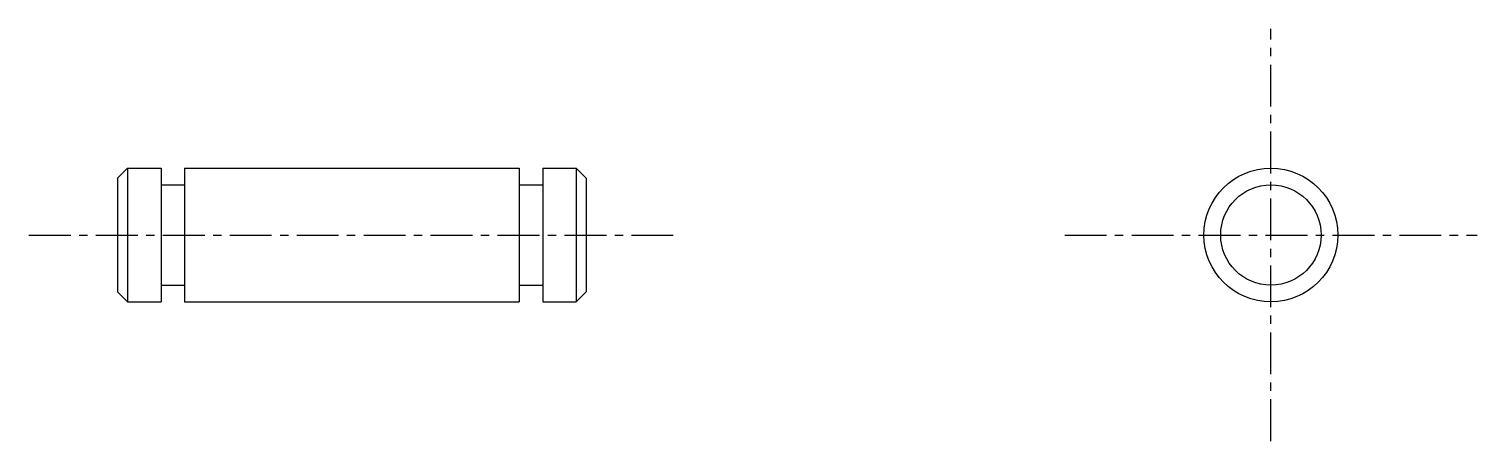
# Model space of a CAD drawing. Extents: x 20 to 144, y 63 to 217.
# Drawn here: x 100.77 to 144.03, y 204.32 to 216.64 of the extents above; entities outside this region: 2.
import ezdxf

# ---------------------------------------------------------------- set-up
doc = ezdxf.new("R2010")
doc.units = 0
doc.linetypes.add('CENTER', pattern=[2, 1.25, -0.25, 0.25, -0.25])
doc.layers.get('0').update_dxf_attribs({"linetype": 'CONTINUOUS'})
doc.layers.add('CENTER', color=1, linetype='CENTER')

msp = doc.modelspace()

# ---------------------------------------------------------------- linework, layer by layer
at = {"color": 7, "linetype": 'CONTINUOUS'}
for p, q in [((103.419, 212.177), (103.719, 212.477)), ((103.719, 212.477), (104.719, 212.477)), ((103.719, 212.477), (103.719, 208.477)), ((104.719, 212.477), (104.719, 208.477)), ((105.419, 212.477), (105.419, 208.477)), ((105.419, 212.477), (115.419, 212.477)), ((107.919, 212.477), (107.919, 212.477)), ((110.419, 212.477), (110.419, 212.477)), ((115.419, 212.477), (115.419, 208.477)), ((116.119, 212.477), (116.119, 208.477)), ((116.119, 212.477), (117.119, 212.477)), ((117.119, 212.477), (117.119, 208.477)), ((117.119, 212.477), (117.419, 212.177)), ((103.419, 212.177), (103.419, 208.777)), ((117.419, 212.177), (117.419, 208.777)), ((104.719, 211.977), (105.419, 211.977)), ((115.419, 211.977), (116.119, 211.977)), ((104.719, 208.977), (105.419, 208.977)), ((115.419, 208.977), (116.119, 208.977)), ((103.419, 208.777), (103.719, 208.477)), ((117.419, 208.777), (117.119, 208.477)), ((103.719, 208.477), (104.719, 208.477)), ((105.419, 208.477), (115.419, 208.477)), ((116.119, 208.477), (117.119, 208.477))]:
    msp.add_line(p, q, dxfattribs=at)
msp.add_circle((137.874, 210.477), 2, dxfattribs=at)
at = {"color": 3}
msp.add_circle((137.874, 210.477), 1.5, dxfattribs=at)
at = {"layer": 'CENTER', "color": 1, "linetype": 'CENTER'}
for p, q in [((137.874, 204.318), (137.874, 216.636)), ((100.771, 210.477), (120.067, 210.477)), ((131.715, 210.477), (144.033, 210.477))]:
    msp.add_line(p, q, dxfattribs=at)

# ---------------------------------------------------------------- texts
at = {"color": 7, "linetype": 'CONTINUOUS'}
for s, p in [('CDG 4-10', (19.906, 92.832)), ('CDG04', (19.906, 62.832))]:
    msp.add_text(s, height=8, dxfattribs=at).set_placement(p)

doc.saveas('drawing.dxf')
